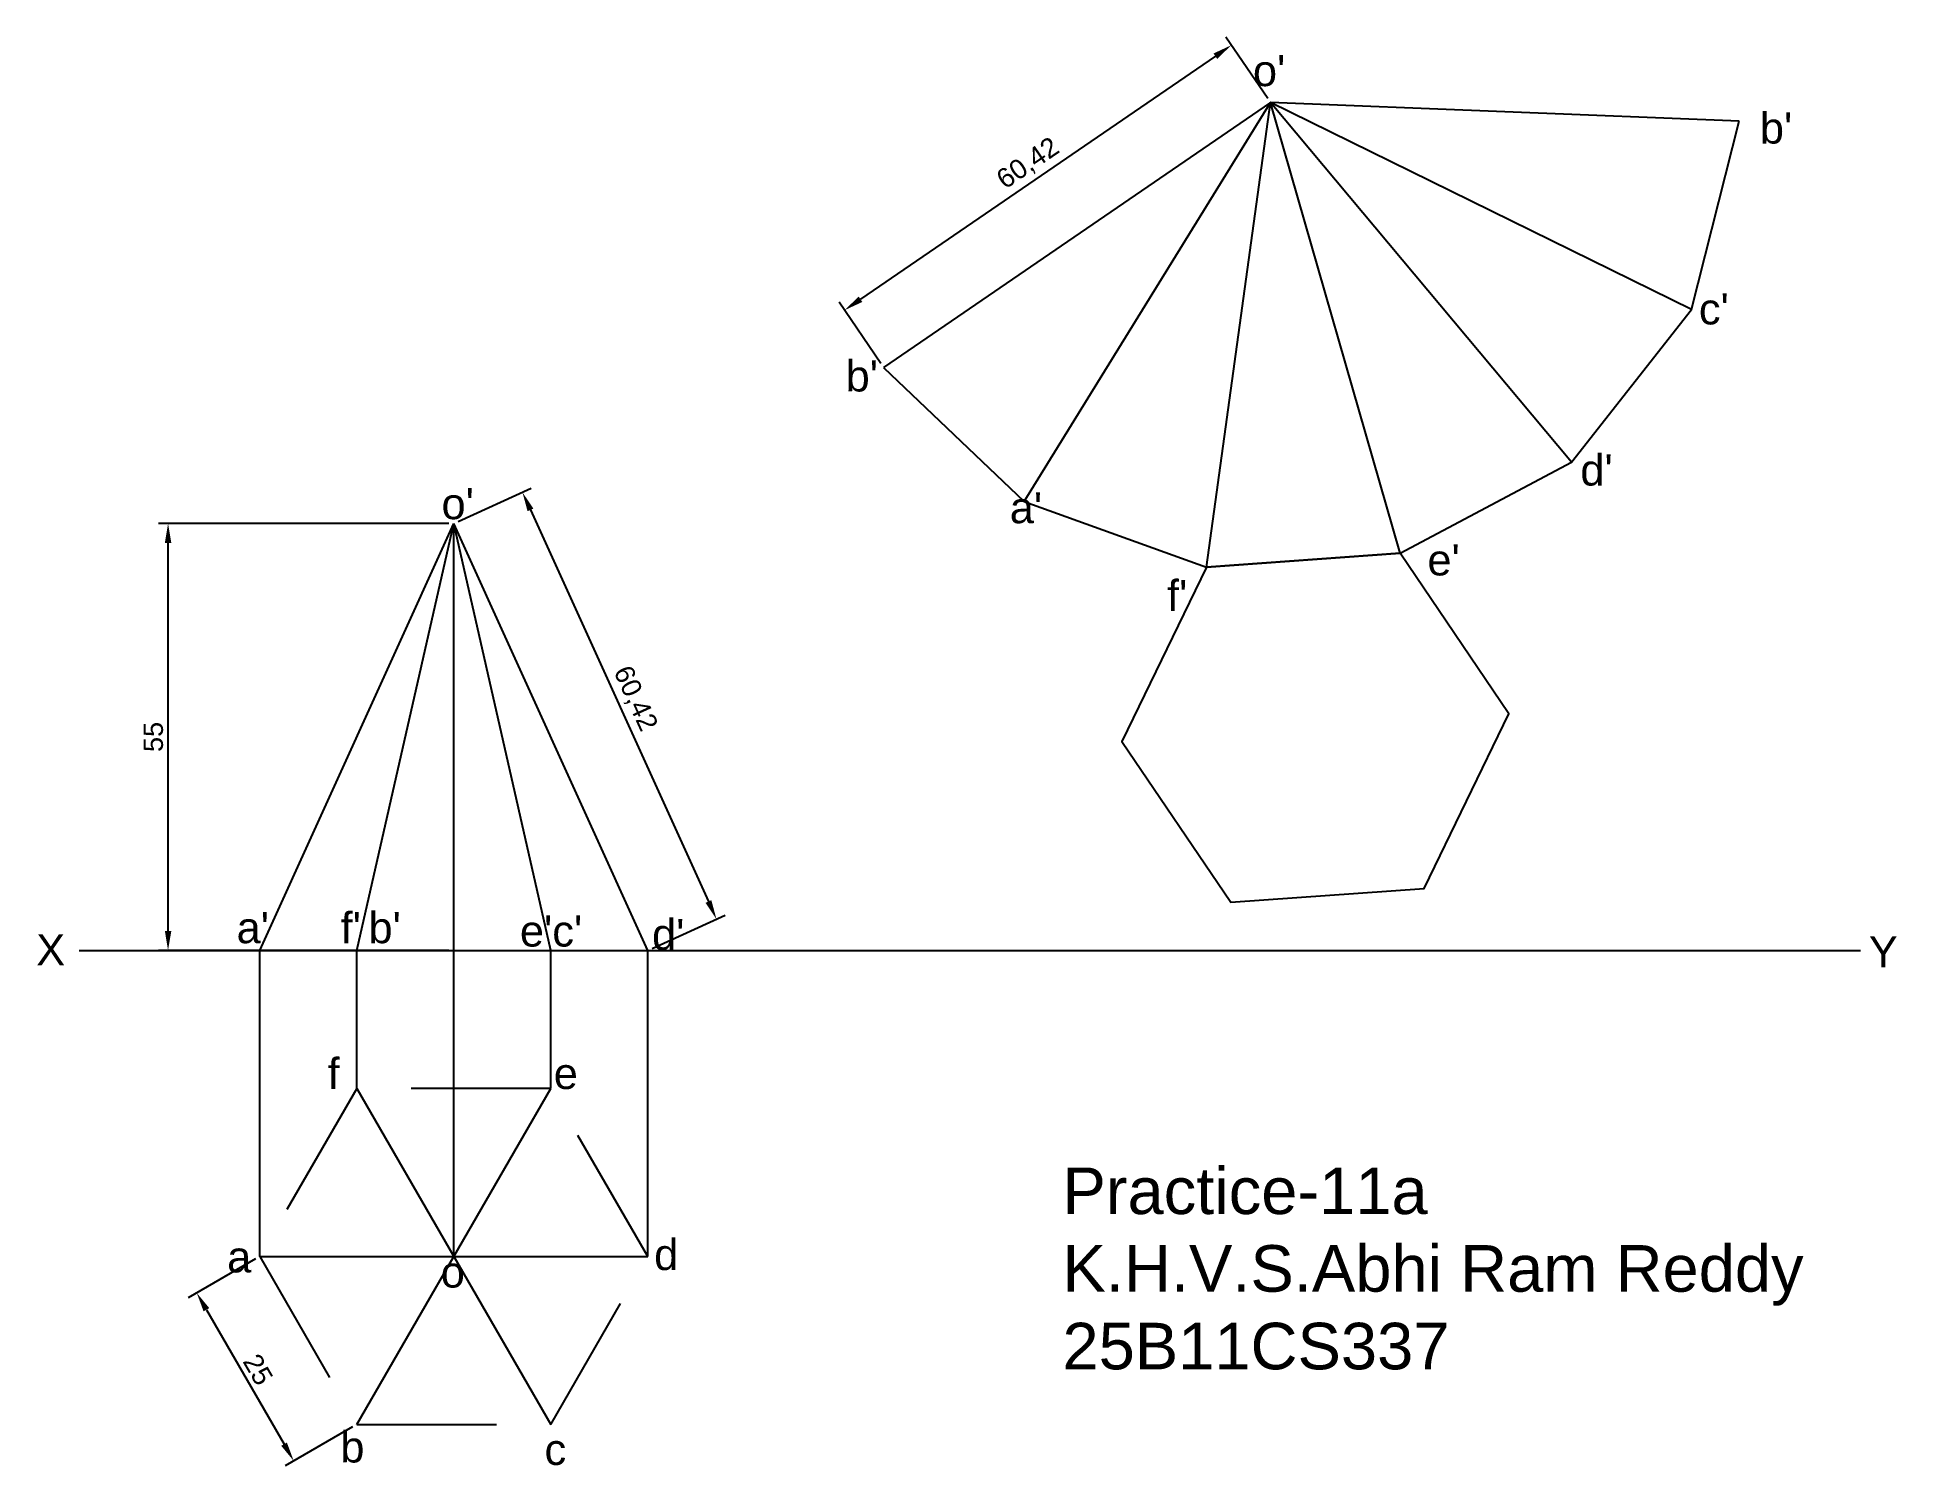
# Model space of a CAD drawing. Header units: millimetres. Extents: x 33 to 273, y 102 to 286.
import ezdxf

# ---------------------------------------------------------------- set-up
doc = ezdxf.new("R2010")
doc.units = ezdxf.units.MM
doc.header["$LTSCALE"] = 1.5
doc.linetypes.add('ACAD_ISO03W100', pattern=[30, 12, -18])
doc.styles.get("Standard").update_dxf_attribs({"font": 'arial.ttf'})
doc.dimstyles.new('ISO-25', dxfattribs={"dimtxt": 2.5, "dimasz": 2.5, "dimexe": 1.25, "dimexo": 0.625, "dimtad": 1, "dimtxsty": 'Standard', "dimcen": 2.5, "dimadec": 0, "dimazin": 0, "dimtfac": 1, "dimtmove": 0, "dimatfit": 3, "dimfxl": 1, "dimarcsym": 0})

# ---------------------------------------------------------------- blocks, each defined once
blk = doc.blocks.new('*D4')
at = {"color": 0, "lineweight": -2, "transparency": 16777216}
for p, q in [((86.1, 223.06), (48.66, 223.06)), ((49.91, 170.56), (49.91, 220.56)), ((86.1, 168.06), (48.66, 168.06))]:
    blk.add_line(p, q, dxfattribs=at)
at = {"color": 0, "transparency": 16777216}
for points in [[(49.5, 220.56), (50.33, 220.56), (49.91, 223.06)], [(49.5, 170.56), (50.33, 170.56), (49.91, 168.06)]]:
    blk.add_solid(points, dxfattribs=at)
at = {"layer": 'Defpoints', "color": 0, "transparency": 16777216}
for p in [(49.91, 223.06), (86.73, 223.06), (86.73, 168.06)]:
    blk.add_point(p, dxfattribs=at)
at = {"color": 0, "transparency": 16777216, "insert": (48.02, 195.56), "char_height": 2.5, "attachment_point": 5, "rotation": 90}
blk.add_mtext('55', dxfattribs=at)
blk = doc.blocks.new('*D5')
at = {"color": 0, "lineweight": -2, "transparency": 16777216}
for p, q in [((87.29, 223.32), (96.71, 227.6)), ((96.6, 224.81), (119.54, 174.36)), ((112.29, 168.32), (121.71, 172.6))]:
    blk.add_line(p, q, dxfattribs=at)
at = {"color": 0, "transparency": 16777216}
for points in [[(96.98, 224.98), (96.23, 224.64), (95.57, 227.08)], [(119.91, 174.53), (119.16, 174.19), (120.57, 172.08)]]:
    blk.add_solid(points, dxfattribs=at)
at = {"layer": 'Defpoints', "color": 0, "transparency": 16777216}
for p in [(86.73, 223.06), (120.57, 172.08), (111.73, 168.06)]:
    blk.add_point(p, dxfattribs=at)
at = {"color": 0, "transparency": 16777216, "insert": (110.01, 200.46), "char_height": 2.5, "attachment_point": 5, "rotation": 294.444}
blk.add_mtext('60,42', dxfattribs=at)
blk = doc.blocks.new('*D6')
at = {"color": 0, "lineweight": -2, "transparency": 16777216}
for p, q in [((61.18, 128.31), (52.52, 123.31)), ((54.85, 121.77), (64.85, 104.45)), ((73.68, 106.66), (65.02, 101.66))]:
    blk.add_line(p, q, dxfattribs=at)
at = {"color": 0, "transparency": 16777216}
for points in [[(55.22, 121.98), (54.49, 121.56), (53.6, 123.94)], [(65.22, 104.66), (64.49, 104.24), (66.1, 102.29)]]:
    blk.add_solid(points, dxfattribs=at)
at = {"layer": 'Defpoints', "color": 0, "transparency": 16777216}
for p in [(61.73, 128.62), (74.23, 106.97), (66.1, 102.29)]:
    blk.add_point(p, dxfattribs=at)
at = {"color": 0, "transparency": 16777216, "insert": (61.5, 114.06), "char_height": 2.5, "attachment_point": 5, "rotation": 300}
blk.add_mtext('25', dxfattribs=at)
blk = doc.blocks.new('*D10')
at = {"color": 0, "lineweight": -2, "transparency": 16777216}
for p, q in [((191.6, 277.82), (186.2, 285.71)), ((184.85, 283.27), (139.12, 251.95)), ((141.76, 243.68), (136.36, 251.57))]:
    blk.add_line(p, q, dxfattribs=at)
at = {"color": 0, "transparency": 16777216}
for points in [[(184.61, 283.61), (185.08, 282.92), (186.91, 284.68)], [(138.89, 252.29), (139.36, 251.6), (137.06, 250.53)]]:
    blk.add_solid(points, dxfattribs=at)
at = {"layer": 'Defpoints', "color": 0, "transparency": 16777216}
for p in [(191.96, 277.31), (137.06, 250.53), (142.11, 243.16)]:
    blk.add_point(p, dxfattribs=at)
at = {"color": 0, "transparency": 16777216, "insert": (160.78, 269.36), "char_height": 2.5, "attachment_point": 5, "rotation": 34.4091}
blk.add_mtext('60,42', dxfattribs=at)

msp = doc.modelspace()

# ---------------------------------------------------------------- linework, layer by layer
for p, q in [((191.958, 277.308), (142.11, 243.165)), ((160.199, 225.908), (191.958, 277.308)), ((183.725, 217.452), (191.958, 277.308)), ((252.329, 274.87), (191.958, 277.308)), ((208.661, 219.243), (191.958, 277.308)), ((230.737, 230.975), (191.958, 277.308)), ((246.174, 250.64), (191.958, 277.308)), ((246.174, 250.64), (252.329, 274.87)), ((230.737, 230.975), (246.174, 250.64)), ((142.11, 243.165), (160.199, 225.908)), ((208.661, 219.243), (230.737, 230.975)), ((160.199, 225.908), (183.725, 217.452)), ((61.725, 168.064), (86.725, 223.064)), ((74.225, 168.064), (86.725, 223.064)), ((86.725, 168.064), (86.725, 223.064)), ((111.725, 168.064), (86.725, 223.064)), ((99.225, 168.064), (86.725, 223.064)), ((183.725, 217.452), (208.661, 219.243)), ((38.477, 168.064), (267.969, 168.064)), ((61.725, 128.624), (61.725, 168.064)), ((74.225, 150.275), (74.225, 168.064)), ((86.725, 128.624), (86.725, 168.064)), ((99.225, 150.275), (99.225, 168.064)), ((111.725, 128.624), (111.725, 168.064)), ((74.225, 150.275), (99.225, 106.973)), ((74.225, 106.973), (99.225, 150.275)), ((61.725, 128.624), (111.725, 128.624))]:
    msp.add_line(p, q)
msp.add_lwpolyline([(208.661, 219.243), (183.725, 217.452), (172.809, 194.961), (186.828, 174.262), (211.763, 176.053), (222.68, 198.543)], close=True)
at = {"linetype": 'ACAD_ISO03W100'}
msp.add_lwpolyline([(99.225, 150.275), (74.225, 150.275), (61.725, 128.624), (74.225, 106.973), (99.225, 106.973), (111.725, 128.624)], close=True, dxfattribs=at)

# ---------------------------------------------------------------- texts
at = {"linetype": 'ACAD_ISO03W100', "attachment_point": 1}
for s, width, insert, char_height in [("o'", 17.24847, (189.689, 283.403), 4), ("b'", 17.24847, (255.003, 276.009), 4), ("c'", 17.24847, (247.143, 252.706), 4), ("b'", 17.24847, (137.211, 244.068), 4), ("d'", 17.24847, (231.873, 231.95), 4), ("o'", 17.24847, (85.143, 227.613), 4), ("a'", 17.24847, (158.356, 227.094), 4), ("e'", 17.24847, (212.169, 220.369), 4), ("f'", 17.24847, (178.621, 215.774), 4), ("a'", 17.24847, (58.743, 172.988), 4), ("f'{\\H0.625x; }b'", 17.24847, (72.144, 172.988), 4), ("e'c'", 17.24847, (95.241, 172.557), 4), ('X', 17.24847, (32.924, 170.134), 4), ("d'", 17.24847, (112.268, 172.126), 4), ('Y', 17.24847, (269.042, 169.891), 4), ('f', 17.24847, (70.465, 154.201), 4), ('e', 17.24847, (99.604, 154.201), 4), ('Practice-11a\\PK.H.V.S.Abhi Ram Reddy\\P25B11CS337', 154.82033, (165.147, 140.091), 6), ('a', 17.24847, (57.524, 130.575), 4), ('d', 17.24847, (112.54, 130.88), 4), ('o', 17.24847, (85.046, 128.624), 4), ('b', 17.24847, (72.105, 106.089), 4), ('c', 17.24847, (98.414, 105.766), 4)]:
    msp.add_mtext_dynamic_manual_height_columns(s, width=width, gutter_width=12.5, heights=[0], dxfattribs=dict(at, insert=insert, char_height=char_height))

# ---------------------------------------------------------------- dimensions: what is measured, and where the dimension line sits
for p1, p2, distance, picture, middle in [((191.958, 277.308), (142.11, 243.165), -8.933, '*D10', (160.784, 269.362)), ((86.725, 223.064), (111.725, 168.064), 9.715, '*D5', (110.007, 200.464)), ((61.725, 128.624), (74.225, 106.973), -9.377, '*D6', (61.501, 114.061))]:
    dim = msp.add_aligned_dim(p1=p1, p2=p2, distance=distance, dimstyle='ISO-25')
    dim.commit()
    dim.dimension.update_dxf_attribs({"geometry": picture, "text_midpoint": middle})
dim = msp.add_linear_dim(base=(49.914, 223.064), p1=(86.725, 168.064), p2=(86.725, 223.064), angle=90, dimstyle='ISO-25')
dim.commit()
dim.dimension.update_dxf_attribs({"geometry": '*D4', "text_midpoint": (48.018, 195.564)})

doc.saveas('drawing.dxf')
